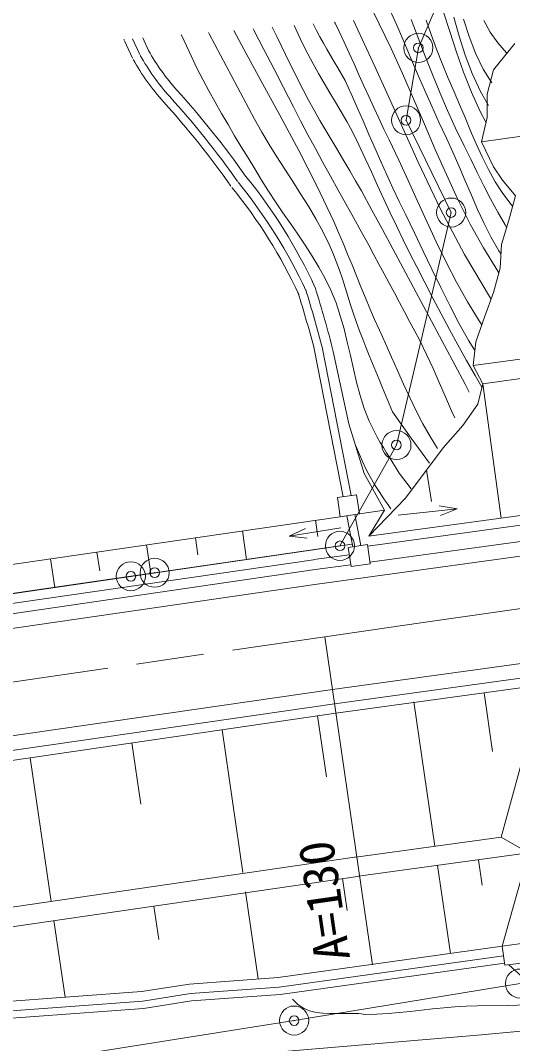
# Model space of a CAD drawing. Units: millimetres, scale not verified. Extents: x 40000 to 680000, y 20000 to 380000.
# Drawn here: x 287554 to 312944, y 278548 to 331402 of the extents above; entities that cross this region are included whole.
import ezdxf
from ezdxf.enums import TextEntityAlignment as Align

# ---------------------------------------------------------------- set-up
doc = ezdxf.new("R2010")
doc.units = ezdxf.units.MM
doc.header["$LTSCALE"] = 1000
doc.header["$PDMODE"] = 32
doc.header["$PDSIZE"] = 500
doc.linetypes.add('CHAIN', pattern=[18.5, 12, -1.5, 3.5, -1.5])
for name, color, linetype, lineweight in [('M-BGD', 7, 'Continuous', 13), ('M-BMK', 2, 'CHAIN', 13), ('M-BMK-ROW', 30, 'Continuous', 13), ('M-STR-HTXT', 7, 'Continuous', 13), ('M-STR-STRC', 7, 'Continuous', 13)]:
    doc.layers.add(name, color=color, linetype=linetype, lineweight=lineweight)
doc.styles.add('ＭＳ ゴシック', font='')
doc.styles.get('ＭＳ ゴシック').set_extended_font_data('MS Gothic')

msp = doc.modelspace()

# ---------------------------------------------------------------- linework, layer by layer
at = {"layer": 'M-BGD'}
for p, q in [((306599, 331990), (306967, 331156)), ((305786, 331793), (306069, 331235)), ((307707, 331444), (308075, 330501)), ((308752, 330672), (308486, 331421)), ((309911, 331578), (310193, 330583)), ((310415, 331462), (310699, 330571)), ((311465, 331403), (311799, 330805)), ((298568, 330887), (298974, 330113)), ((300542, 331051), (300774, 330570)), ((306069, 331235), (306685, 329956)), ((306967, 331156), (307328, 330321)), ((292925, 330342), (293328, 329461)), ((293336, 330452), (293710, 329635)), ((293866, 330496), (294165, 329844)), ((300774, 330570), (301226, 329651)), ((304258, 330277), (304002, 330838)), ((308075, 330501), (308441, 329558)), ((309025, 329927), (308752, 330672)), ((310193, 330583), (310506, 329604)), ((310699, 330571), (311032, 329710)), ((311799, 330805), (312187, 330246)), ((298974, 330113), (299955, 328307)), ((304512, 329715), (304258, 330277)), ((306685, 329956), (307271, 328661)), ((307328, 330321), (307687, 329483)), ((309309, 329186), (309025, 329927)), ((311961, 328856), (313064, 330219)), ((312187, 330246), (312639, 329732)), ((301226, 329651), (301683, 328737)), ((304766, 329153), (304512, 329715)), ((307687, 329483), (308046, 328646)), ((308441, 329558), (308811, 328618)), ((310506, 329604), (310865, 328653)), ((311032, 329710), (311429, 328889)), ((312639, 329732), (312657, 329716)), ((305019, 328591), (304766, 329153)), ((309608, 328451), (309309, 329186)), ((311429, 328889), (311870, 328177)), ((311637, 327600), (311961, 328856)), ((299955, 328307), (300941, 326502)), ((301683, 328737), (302143, 327824)), ((304308, 328305), (304618, 327610)), ((305272, 328028), (305019, 328591)), ((307271, 328661), (307837, 327355)), ((308046, 328646), (308407, 327810)), ((308811, 328618), (309191, 327681)), ((309925, 327722), (309608, 328451)), ((310865, 328653), (311288, 327739)), ((302143, 327824), (302421, 327289)), ((305527, 327467), (305272, 328028)), ((308407, 327810), (308773, 326976)), ((310216, 327057), (309925, 327722)), ((311288, 327739), (311713, 327004)), ((302421, 327289), (302710, 326760)), ((304618, 327610), (304925, 326912)), ((305784, 326906), (305527, 327467)), ((307837, 327355), (308395, 326045)), ((309191, 327681), (309587, 326752)), ((311631, 326388), (311637, 327600)), ((302710, 326760), (303007, 326235)), ((304925, 326912), (305230, 326213)), ((306044, 326347), (305784, 326906)), ((308773, 326976), (309147, 326146)), ((309587, 326752), (310003, 325833)), ((310499, 326381), (310216, 327057)), ((300941, 326502), (301912, 324691)), ((303007, 326235), (303311, 325713)), ((305230, 326213), (305534, 325514)), ((306307, 325789), (306044, 326347)), ((309147, 326146), (309532, 325321)), ((310782, 325703), (310499, 326381)), ((311336, 325136), (311631, 326388)), ((303311, 325713), (303619, 325194)), ((304676, 325682), (305006, 324980)), ((306574, 325233), (306307, 325789)), ((308395, 326045), (308955, 324737)), ((310003, 325833), (310446, 324925)), ((311072, 325027), (310782, 325703)), ((303619, 325194), (303928, 324676)), ((305534, 325514), (305839, 324816)), ((307071, 324185), (306574, 325233)), ((309532, 325321), (309866, 324593)), ((311336, 325136), (313429, 325424)), ((311336, 325136), (311970, 323836)), ((301912, 324691), (302845, 322864)), ((303928, 324676), (304238, 324158)), ((305006, 324980), (305333, 324277)), ((305839, 324816), (306147, 324119)), ((308955, 324737), (309530, 323437)), ((309866, 324593), (310187, 323855)), ((310446, 324925), (310787, 324243)), ((311375, 324359), (311072, 325027)), ((304238, 324158), (304546, 323639)), ((305333, 324277), (305659, 323573)), ((306147, 324119), (306458, 323424)), ((307556, 323129), (307071, 324185)), ((310787, 324243), (311126, 323555)), ((311700, 323705), (311375, 324359)), ((304546, 323639), (304849, 323117)), ((305659, 323573), (305984, 322868)), ((310187, 323855), (310503, 323114)), ((311126, 323555), (311467, 322866)), ((312052, 323072), (311700, 323705)), ((311970, 323836), (312432, 323145)), ((304849, 323117), (305145, 322592)), ((306458, 323424), (306776, 322732)), ((308036, 322069), (307556, 323129)), ((309530, 323437), (310130, 322151)), ((310503, 323114), (310820, 322372)), ((312439, 322464), (312052, 323072)), ((312432, 323145), (313098, 322350)), ((302845, 322864), (303719, 321014)), ((305145, 322592), (305692, 321600)), ((305984, 322868), (306310, 322164)), ((306776, 322732), (307102, 322043)), ((311467, 322866), (311816, 322180)), ((312868, 321888), (312439, 322464)), ((306310, 322164), (306638, 321461)), ((307102, 322043), (307436, 321358)), ((308518, 321010), (308036, 322069)), ((310130, 322151), (310767, 320886)), ((310820, 322372), (311146, 321636)), ((311816, 322180), (312179, 321504)), ((312758, 321092), (313098, 322350)), ((312943, 321804), (312868, 321888)), ((305692, 321600), (306233, 320605)), ((306638, 321461), (306970, 320760)), ((307436, 321358), (307891, 320427)), ((311146, 321636), (311487, 320909)), ((312179, 321504), (312560, 320840)), ((303719, 321014), (303964, 320456)), ((309010, 319957), (308518, 321010)), ((310767, 320886), (311451, 319647)), ((311487, 320909), (311850, 320196)), ((312382, 319829), (312758, 321092)), ((312560, 320840), (312635, 320721)), ((303964, 320456), (304201, 319896)), ((306233, 320605), (306771, 319608)), ((306970, 320760), (307307, 320062)), ((307891, 320427), (308339, 319490)), ((304201, 319896), (304434, 319333)), ((307307, 320062), (307651, 319366)), ((309518, 318913), (309010, 319957)), ((311850, 320196), (312243, 319503)), ((312307, 318607), (312382, 319829)), ((304434, 319333), (304663, 318769)), ((306771, 319608), (307305, 318609)), ((307651, 319366), (308002, 318675)), ((308339, 319490), (308786, 318550)), ((311451, 319647), (312195, 318442)), ((312243, 319503), (312352, 319334)), ((304663, 318769), (304890, 318204)), ((310050, 317883), (309518, 318913)), ((304890, 318204), (305119, 317640)), ((307305, 318609), (307837, 317609)), ((308002, 318675), (308420, 317865)), ((308786, 318550), (309239, 317613)), ((311957, 317348), (312307, 318607)), ((312195, 318442), (312242, 318372)), ((308420, 317865), (308839, 317056)), ((310614, 316873), (310050, 317883)), ((305119, 317640), (305350, 317077)), ((307837, 317609), (308367, 316609)), ((309239, 317613), (309702, 316683)), ((311506, 316075), (311957, 317348)), ((305350, 317077), (305587, 316516)), ((308367, 316609), (308897, 315608)), ((308839, 317056), (309262, 316248)), ((309702, 316683), (310182, 315763)), ((311216, 315886), (310614, 316873)), ((305587, 316516), (305830, 315958)), ((309262, 316248), (309689, 315442)), ((311047, 314800), (311506, 316075)), ((305830, 315958), (306082, 315404)), ((308897, 315608), (309428, 314607)), ((310182, 315763), (310686, 314858)), ((311359, 315675), (311216, 315886)), ((306082, 315404), (306397, 314712)), ((309689, 315442), (310122, 314641)), ((306397, 314712), (306705, 314014)), ((309428, 314607), (309961, 313608)), ((310122, 314641), (310564, 313843)), ((310686, 314858), (310995, 314344)), ((310907, 313570), (311047, 314800)), ((302734, 314352), (304200, 306796)), ((303146, 314432), (304616, 306856)), ((303695, 314304), (304491, 310566)), ((306705, 314014), (307011, 313315)), ((310907, 313570), (314981, 314130)), ((309961, 313608), (310496, 312610)), ((310564, 313843), (311015, 313052)), ((311412, 312630), (310907, 313570)), ((307011, 313315), (307321, 312616)), ((311015, 313052), (311368, 312454)), ((311412, 312630), (315118, 313139)), ((307321, 312616), (307639, 311923)), ((310496, 312610), (310711, 312197)), ((311149, 311584), (311412, 312630)), ((312365, 305695), (311412, 312630)), ((307639, 311923), (307971, 311237)), ((310377, 310469), (311149, 311584)), ((306750, 311179), (307721, 309817)), ((307971, 311237), (308322, 310564)), ((304491, 310566), (305295, 308000)), ((308322, 310564), (308696, 309905)), ((309366, 309320), (310377, 310469)), ((307721, 309817), (308652, 308530)), ((308696, 309905), (309081, 309294)), ((305198, 308610), (304847, 309456)), ((307419, 306715), (309366, 309320)), ((305392, 308212), (305198, 308610)), ((305602, 307820), (305392, 308212)), ((308766, 306554), (308504, 308166)), ((305295, 308000), (306339, 306099)), ((305825, 307436), (305602, 307820)), ((307089, 308010), (307708, 307201)), ((306059, 307059), (305825, 307436)), ((303911, 306754), (304900, 306898)), ((304055, 305764), (303911, 306754)), ((305044, 305908), (304900, 306898)), ((307419, 306715), (305533, 304755)), ((306304, 306687), (306059, 307059)), ((306558, 306320), (306304, 306687)), ((305044, 305910), (306339, 306099)), ((305533, 304755), (316071, 306204)), ((306339, 306099), (305533, 304755)), ((306668, 306167), (306558, 306320)), ((307049, 305843), (310087, 306176)), ((310087, 306176), (309166, 306327)), ((310087, 306176), (309220, 305830)), ((262065, 299657), (304054, 305766)), ((302782, 305581), (302905, 304738)), ((305044, 305908), (304055, 305764)), ((304390, 305813), (304701, 304212)), ((304806, 305874), (305117, 304273)), ((305470, 304242), (315549, 305628)), ((299220, 303547), (299004, 305032)), ((304080, 305190), (301419, 304757)), ((301419, 304757), (302267, 305148)), ((296583, 304679), (296713, 303787)), ((301419, 304757), (302347, 304655)), ((305589, 303420), (315663, 304805)), ((252024, 296680), (304676, 304341)), ((291499, 303940), (291641, 302962)), ((294272, 302827), (294056, 304312)), ((304468, 304179), (305458, 304323)), ((304612, 303189), (304468, 304179)), ((305602, 303333), (305458, 304323)), ((252913, 296304), (302680, 303545)), ((289324, 302107), (289108, 303592)), ((302684, 303546), (304524, 303799)), ((252988, 295790), (302755, 303031)), ((302754, 303030), (304599, 303283)), ((305602, 303333), (304612, 303189)), ((303762, 296103), (314435, 297571)), ((303831, 295608), (314503, 297076)), ((312362, 289211), (314503, 297076)), ((311488, 296661), (311905, 293630)), ((268774, 291012), (303762, 296103)), ((307849, 296193), (308934, 288740)), ((268846, 290518), (303835, 295609)), ((302889, 295471), (303347, 292328)), ((297954, 294753), (299027, 287377)), ((293299, 294076), (293758, 290922)), ((288058, 293313), (289138, 285892)), ((304853, 288178), (312362, 289211)), ((312362, 289211), (313764, 288395)), ((260440, 281716), (304914, 288187)), ((304989, 287188), (313764, 288395)), ((313764, 288395), (312415, 283581)), ((309078, 287750), (309739, 283206)), ((311192, 288041), (311373, 286729)), ((266786, 281629), (305058, 287198)), ((304166, 287068), (304406, 285414)), ((299171, 286388), (299826, 281886)), ((294443, 285653), (294694, 283927)), ((289282, 284902), (289858, 280944)), ((312415, 283581), (300856, 281962)), ((312415, 283581), (313406, 283717)), ((312551, 282590), (312415, 283581)), ((312484, 283086), (300910, 281465)), ((312537, 282709), (300950, 281087)), ((312551, 282590), (313542, 282726)), ((312761, 282619), (314100, 281417)), ((296277, 281623), (300856, 281962)), ((274879, 279836), (293804, 281236)), ((296277, 281623), (293804, 281236)), ((296334, 281126), (300910, 281465)), ((274878, 279334), (293861, 280739)), ((296334, 281126), (293861, 280739)), ((296378, 280748), (293904, 280361)), ((296378, 280748), (300950, 281087)), ((301867, 280559), (301585, 280844)), ((274877, 278953), (293904, 280361)), ((302156, 280370), (301867, 280559)), ((302472, 280239), (302156, 280370)), ((302807, 280157), (302472, 280239)), ((303160, 280112), (302807, 280157)), ((306520, 280100), (307095, 280149)), ((307095, 280149), (307671, 280207)), ((307671, 280207), (308246, 280272)), ((308246, 280272), (308821, 280336)), ((308821, 280336), (309396, 280395)), ((309396, 280395), (309972, 280444)), ((309972, 280444), (310548, 280477)), ((310548, 280477), (311125, 280489)), ((311125, 280489), (312748, 280509)), ((312748, 280509), (314370, 280567)), ((303524, 280094), (303160, 280112)), ((303895, 280094), (303524, 280094)), ((304270, 280100), (303895, 280094)), ((304643, 280103), (304270, 280100)), ((305010, 280092), (304643, 280103)), ((305366, 280057), (305010, 280092)), ((305366, 280057), (305943, 280068)), ((305943, 280068), (306520, 280100)), ((311337, 279004), (321178, 279898)), ((301358, 278160), (311337, 279004))]:
    msp.add_line(p, q, dxfattribs=at)
for points in [[(307481, 336830), (307546, 336706), (307956, 335871), (308313, 335031), (308688, 333995), (309038, 332943), (309373, 331884), (309708, 330824), (310053, 329770), (310422, 328727), (310826, 327704), (311278, 326706), (311574, 326147)], [(304732, 331400), (305865, 328982), (306968, 326530), (308077, 324078), (309228, 321658), (310459, 319303), (311805, 317048), (311835, 317007)], [(309966, 310871), (309800, 311230), (309480, 311961), (309164, 312695), (308844, 313426), (308512, 314150), (308158, 314860), (307897, 315354), (307636, 315849), (307373, 316342), (307110, 316836), (306846, 317329), (306582, 317822), (306317, 318314), (306052, 318807), (305787, 319299), (305522, 319792), (305134, 320507), (304742, 321220), (304347, 321931), (303952, 322643), (303557, 323354), (303164, 324067), (302774, 324781), (302389, 325498), (302011, 326218), (301640, 326941), (301134, 327930), (300620, 328917), (300105, 329904), (299594, 330893), (299556, 330969)], [(301684, 331146), (301881, 330702), (302127, 330183), (302387, 329671), (302658, 329165), (302939, 328664), (303226, 328166), (303518, 327670), (303811, 327175), (304103, 326679), (304392, 326182), (304676, 325682)], [(304308, 328305), (304124, 328629), (303937, 328951), (303748, 329272), (303558, 329593), (303370, 329915), (303184, 330237), (303001, 330562), (302825, 330889), (302655, 331220), (302652, 331227)], [(304002, 330838), (303791, 331259), (303760, 331319)], [(295853, 330662), (295859, 330649), (296252, 329793), (296662, 328945), (296964, 328350), (297277, 327761), (297599, 327176), (297929, 326596), (298265, 326020), (298606, 325445), (298950, 324873), (299296, 324302), (299643, 323731), (299988, 323159), (300344, 322588), (300716, 322025), (301098, 321468), (301483, 320913), (301867, 320357), (302245, 319798), (302609, 319232), (302955, 318656), (303278, 318068), (303571, 317463), (303836, 316812), (304059, 316145), (304250, 315467), (304419, 314781), (304577, 314090), (304734, 313399), (304899, 312712), (305084, 312030), (305297, 311360), (305550, 310703), (305677, 310421), (305816, 310144), (305963, 309871), (306118, 309602), (306279, 309336), (306442, 309072), (306607, 308808), (306771, 308543), (306932, 308278), (307089, 308010)], [(306750, 311179), (306579, 311596), (306406, 312014), (306233, 312430), (306060, 312847), (305887, 313264), (305715, 313681), (305545, 314099), (305377, 314518), (305212, 314938), (305050, 315360), (304889, 315805), (304737, 316254), (304592, 316705), (304451, 317157), (304309, 317610), (304164, 318061), (304013, 318510), (303852, 318954), (303677, 319394), (303486, 319826), (303152, 320500), (302791, 321159), (302409, 321807), (302012, 322447), (301605, 323082), (301194, 323715), (300787, 324350), (300387, 324989), (300002, 325636), (299637, 326294), (299048, 327397), (298456, 328501), (297868, 329608), (297289, 330719), (297259, 330779)]]:
    msp.add_lwpolyline(points, dxfattribs=at)
for centre, radius, start, end in [((313478, 337077), 21635, 197.9329, 198.0036), ((304162, 335462), 11468, 209.3364, 221.9067), ((304162, 335462), 12388, 209.3364, 221.9067), ((304162, 335462), 11968, 209.3364, 221.9067), ((262207, 297518), 45101, 34.9599, 42.182), ((262207, 297518), 44181, 34.9599, 42.182), ((262207, 297518), 44601, 34.9599, 42.182), ((278134, 306230), 26628, 24.8445, 39.1594), ((278134, 306230), 27128, 24.8445, 39.1594), ((278134, 306230), 26208, 24.8445, 39.1594), ((239999, 298037), 64820, 14.57526, 17.33756), ((239999, 298037), 65240, 14.57526, 17.33756), ((239999, 298037), 65740, 14.32556, 17.33756)]:
    msp.add_arc(centre, radius, start, end, dxfattribs=at)
at = {"layer": 'M-BMK'}
msp.add_line((115417, 272235), (303258, 299566), dxfattribs=at)
msp.add_lwpolyline([(303258, 299566), (308206, 300285), (313156, 300996), (318107, 301693), (323061, 302368), (328019, 303013), (332982, 303622), (337950, 304187), (342923, 304700), (347903, 305154), (352888, 305542), (357878, 305856), (359209, 305927)], dxfattribs=at)
at = {"layer": 'M-BMK-ROW'}
for p, q in [((293249, 302688), (294475, 302870)), ((259732, 297809), (293249, 302688))]:
    msp.add_line(p, q, dxfattribs=at)
for points in [[(294475, 302870), (304039, 304261), (306954, 309465), (309778, 321479), (307452, 326245), (308085, 329987), (312763, 340801), (317699, 346969), (320688, 353859), (332084, 358971), (336715, 359446), (350859, 355630), (355466, 351353), (357330, 347753), (363845, 344779), (374060, 331943), (373390, 328125), (379050, 321365), (378924, 318459), (385985, 315739), (390643, 310643), (398291, 310132), (408425, 309154), (428404, 306249)], [(274537, 276453), (281821, 276589), (301675, 279736), (313331, 281649)]]:
    msp.add_lwpolyline(points, dxfattribs=at)
for centre in [(308085, 329987), (307452, 326245), (309778, 321479), (306954, 309465), (304039, 304261), (293249, 302688), (294475, 302870), (313331, 281649), (301675, 279736)]:
    msp.add_circle(centre, 750, dxfattribs=at)
for p in [(308085, 329987), (307452, 326245), (309778, 321479), (306954, 309465), (304039, 304261), (293249, 302688), (294475, 302870), (301675, 279736)]:
    msp.add_point(p, dxfattribs=at)
at = {"layer": 'M-STR-HTXT'}
msp.add_line((303258, 299566), (305726, 282608), dxfattribs=at)
at = {"layer": 'M-STR-STRC'}
for p, q in [((238627, 292941), (302862, 302288)), ((239419, 287499), (303654, 296845))]:
    msp.add_line(p, q, dxfattribs=at)
for points in [[(302862, 302288), (330830, 306133), (344912, 307650), (359070, 308673)], [(303654, 296845), (331494, 300674), (345415, 302174), (359348, 303180)]]:
    msp.add_lwpolyline(points, dxfattribs=at)

# ---------------------------------------------------------------- texts
at = {"layer": 'M-STR-HTXT', "style": 'ＭＳ ゴシック'}
msp.add_text('A=130', height=1833, rotation=98.256, dxfattribs=at).set_placement((305110, 283040), align=Align.BOTTOM_LEFT)

doc.saveas('drawing.dxf')
